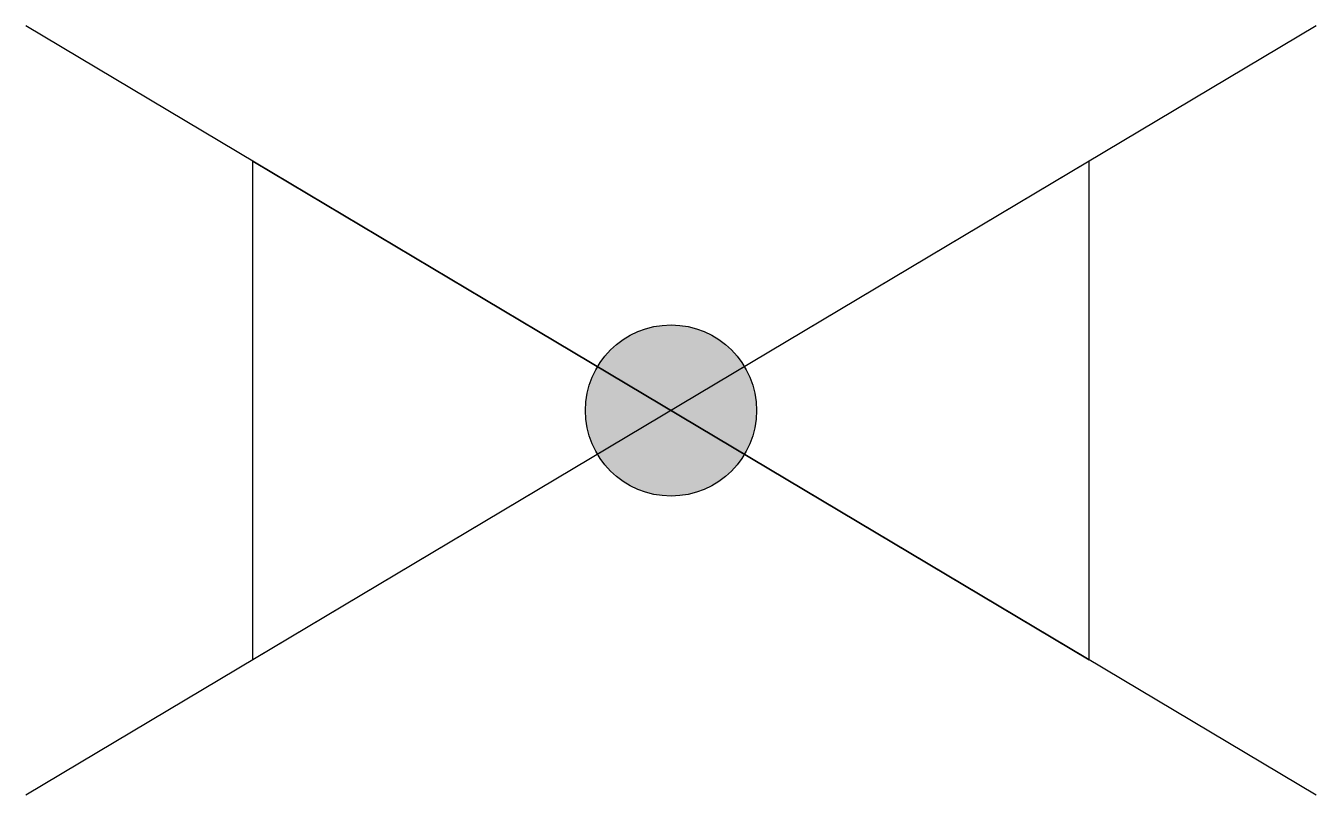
# Model space of a CAD drawing. Header units: metres. Extents: x -3.55 to 3.55, y -2.12 to 2.12.
import ezdxf

# ---------------------------------------------------------------- set-up
doc = ezdxf.new("R2010")
doc.units = ezdxf.units.M
doc.layers.get('0').update_dxf_attribs({"color": 150})

msp = doc.modelspace()

# ---------------------------------------------------------------- hatches: boundary and pattern name
h = msp.add_hatch(color=256)
edge = h.paths.add_edge_path()
edge.add_arc((0, 0), 0.4712, 0, 360)

# ---------------------------------------------------------------- linework, layer by layer
for p, q in [((3.5539, 2.1182), (-3.5539, -2.1182)), ((3.5539, -2.1182), (-3.5539, 2.1182)), ((2.3039, 1.3732), (-2.3039, -1.3732)), ((-2.3039, 1.3732), (2.3039, -1.3732)), ((-2.3039, -1.3732), (-2.3039, 1.3732)), ((2.3039, -1.3732), (2.3039, 1.3732))]:
    msp.add_line(p, q)
msp.add_circle((0, 0), 0.4712)

doc.saveas('drawing.dxf')
